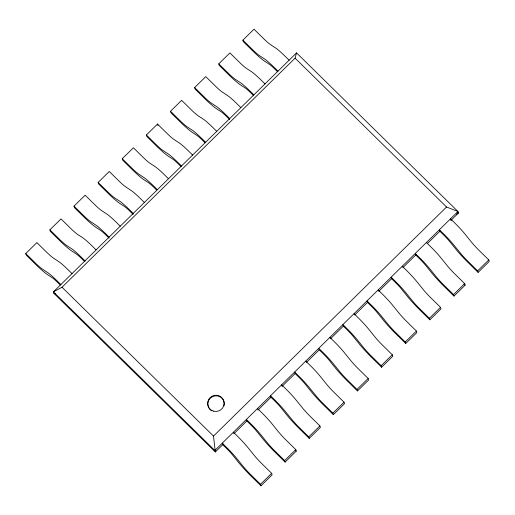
<?xml version="1.0" encoding="UTF-8"?>
<svg xmlns="http://www.w3.org/2000/svg" width="515" height="515" viewBox="0 0 515 515"><rect width="100%" height="100%" fill="white"/><g stroke="black" fill="none" stroke-linecap="round" stroke-linejoin="round"><path stroke-width="0.77" d="M223.343 444.091L215.315 451.983L53.914 293.37L53.444 291.851L62.025 287.235L295.082 58.156L296.55 52.891L457.951 211.504L458.421 213.023L450.973 220.349M215.779 450.625L215.315 451.983L213.493 436.083L62.025 287.235M60.287 285.04L57.667 282.465A9.759 0.921 45.5 0 0 52.227 277.707L47.354 274.534A22.66 2.144 45.5 0 1 37.228 265.901L26.22 255.086L25.75 253.567L36.887 242.623L47.715 253.251A14.813 1.403 45.5 0 0 53.277 257.996L59.045 261.774A17.607 1.667 45.5 0 1 67.323 269.023L71.997 273.607M84.936 261.845L81.795 258.755A9.759 0.921 45.5 0 0 76.355 253.998L71.482 250.818A22.66 2.144 45.5 0 1 61.349 242.192L50.348 231.377L49.878 229.857L61.008 218.914L71.836 229.536A14.813 1.403 45.5 0 0 77.404 234.28L83.166 238.059A17.607 1.667 45.5 0 1 91.451 245.307L96.125 249.897M109.064 238.13L105.916 235.04A9.759 0.921 45.5 0 0 100.477 230.282L95.603 227.109A22.66 2.144 45.5 0 1 85.477 218.476L74.469 207.661L73.999 206.142L85.136 195.198L95.964 205.826A14.813 1.403 45.5 0 0 101.532 210.564L107.294 214.349A17.607 1.667 45.5 0 1 115.572 221.592L120.253 226.182M133.185 214.42L130.044 211.33A9.759 0.921 45.5 0 0 124.604 206.567L119.731 203.393A22.66 2.144 45.5 0 1 109.598 194.76L98.597 183.945L98.127 182.426L109.264 171.482L120.085 182.11A14.813 1.403 45.5 0 0 125.654 186.855L131.415 190.634A17.607 1.667 45.5 0 1 139.7 197.882L144.374 202.466M156.792 190.19L154.172 187.615A9.759 0.921 45.5 0 0 148.726 182.857L143.859 179.677A22.66 2.144 45.5 0 1 133.726 171.051L122.725 160.236L122.255 158.717L133.385 147.773L144.213 158.395A14.813 1.403 45.5 0 0 149.781 163.139L155.543 166.918A17.607 1.667 45.5 0 1 163.828 174.167L168.502 178.757M180.913 166.474L178.293 163.899A9.759 0.921 45.5 0 0 172.853 159.141L167.98 155.968A22.66 2.144 45.5 0 1 157.854 147.335L146.846 136.52L146.376 135.001L157.513 124.057L168.341 134.685A14.813 1.403 45.5 0 0 173.909 139.423L179.671 143.209A17.607 1.667 45.5 0 1 187.949 150.451L192.629 155.041M205.041 142.764L202.421 140.189A9.759 0.921 45.5 0 0 196.981 135.426L192.108 132.252A22.66 2.144 45.5 0 1 181.975 123.619L170.974 112.804L170.504 111.285L181.641 100.341L192.462 110.97A14.813 1.403 45.5 0 0 198.03 115.714L203.792 119.493A17.607 1.667 45.5 0 1 212.077 126.742L216.751 131.325M229.69 119.564L226.542 116.474A9.759 0.921 45.5 0 0 221.102 111.716L216.229 108.536A22.66 2.144 45.5 0 1 206.103 99.91L195.101 89.095L194.631 87.576L205.762 76.632L216.59 87.254A14.813 1.403 45.5 0 0 222.158 91.998L227.92 95.777A17.607 1.667 45.5 0 1 236.198 103.026L240.878 107.616M253.818 95.848L250.67 92.758A9.759 0.921 45.5 0 0 245.23 88.001L240.357 84.827A22.66 2.144 45.5 0 1 230.231 76.194L219.223 65.379L218.753 63.86L229.89 52.916L240.717 63.545A14.813 1.403 45.5 0 0 246.279 68.283L252.047 72.068A17.607 1.667 45.5 0 1 260.326 79.31L265.006 83.9M277.418 71.624L274.798 69.049A9.759 0.921 45.5 0 0 269.358 64.285L264.485 61.111A22.66 2.144 45.5 0 1 254.352 52.479L243.35 41.663L242.88 40.144L254.011 29.201L264.839 39.829A14.813 1.403 45.5 0 0 270.407 44.573L276.169 48.352A17.607 1.667 45.5 0 1 284.454 55.601L289.127 60.184M296.55 52.891L53.444 291.851L214.845 450.464L457.951 211.504L446.55 207.004L295.082 58.156M213.493 436.083L446.55 207.004M234.235 433.385L246.846 420.987M258.318 409.715L270.929 397.316M282.4 386.044L295.584 373.079M306.476 362.373L319.667 349.408M330.559 338.703L343.75 325.738M354.642 315.032L367.832 302.067M378.725 291.361L391.915 278.396M402.807 267.691L415.991 254.725M427.463 243.453L440.074 231.055M271.65 473.337L272.12 474.856L260.989 485.8L260.513 484.28L271.65 473.337L260.809 462.67A14.813 1.403 45.5 0 1 254.597 455.833L247.161 446.64A17.607 1.667 45.5 0 0 238.084 436.829L233.398 432.22L233.874 433.739M295.777 449.621L296.247 451.14L285.11 462.084L284.641 460.565L295.777 449.621L284.937 438.954A14.813 1.403 45.5 0 1 278.724 432.124L271.283 422.931A17.607 1.667 45.5 0 0 262.212 413.12L257.526 408.511L257.996 410.03M319.899 425.905L320.369 427.424L309.238 438.368L308.768 436.849L319.899 425.905L309.064 415.238A14.813 1.403 45.5 0 1 302.846 408.408L295.41 399.215A17.607 1.667 45.5 0 0 286.334 389.404L281.654 384.795L282.123 386.314M344.026 402.196L344.496 403.715L333.36 414.659L332.89 413.139L344.026 402.196L333.186 391.529A14.813 1.403 45.5 0 1 326.974 384.692L319.538 375.499A17.607 1.667 45.5 0 0 310.461 365.689L305.775 361.079M368.154 378.48L368.624 379.999L357.487 390.943L357.017 389.424L368.154 378.48L357.313 367.813A14.813 1.403 45.5 0 1 351.101 360.983L343.66 351.79A17.607 1.667 45.5 0 0 334.583 341.979L329.903 337.37M392.276 354.764L392.745 356.283L381.615 367.227L381.145 365.708L392.276 354.764L381.441 344.104A14.813 1.403 45.5 0 1 375.223 337.267L367.787 328.074A17.607 1.667 45.5 0 0 358.71 318.264L354.03 313.654M416.403 331.055L416.873 332.574L405.736 343.518L405.266 341.999L416.403 331.055L405.562 320.388A14.813 1.403 45.5 0 1 399.35 313.551L391.915 304.359A17.607 1.667 45.5 0 0 382.838 294.548L378.152 289.939M440.531 307.339L441.001 308.858L429.864 319.802L429.394 318.283L440.531 307.339L429.69 296.672A14.813 1.403 45.5 0 1 423.478 289.842L416.036 280.649A17.607 1.667 45.5 0 0 406.959 270.839L402.279 266.229M464.652 283.623L465.122 285.143L453.992 296.086L453.522 294.574L464.652 283.623L453.818 272.963A14.813 1.403 45.5 0 1 447.599 266.126L440.164 256.934A17.607 1.667 45.5 0 0 431.087 247.123L426.407 242.514M488.78 259.914L489.25 261.433L478.113 272.377L477.643 270.858L488.78 259.914L477.939 249.247A14.813 1.403 45.5 0 1 471.727 242.411L464.292 233.224A17.607 1.667 45.5 0 0 455.215 223.407L450.528 218.798L450.998 220.317M456.477 214.208L458.421 213.023L457.32 211.935M53.914 293.37L55.356 293.994M277.997 71.134L273.317 66.544A17.607 1.667 45.5 0 0 265.038 59.296L259.27 55.517A14.813 1.403 45.5 0 1 253.708 50.773L242.88 40.144M477.643 270.858L466.809 260.191A14.813 1.403 45.5 0 1 460.59 253.354L453.155 244.168A17.607 1.667 45.5 0 0 444.078 234.351L439.398 229.748L439.868 231.261L443.531 234.866A9.759 0.921 45.5 0 1 449.498 241.316L455.807 249.125A22.66 2.144 45.5 0 0 467.111 261.562L478.113 272.377M464.021 284.061L465.122 285.143M253.869 94.844L249.189 90.254A17.607 1.667 45.5 0 0 240.911 83.012L235.149 79.233A14.813 1.403 45.5 0 1 229.581 74.488L218.753 63.86M453.522 294.574L442.681 283.907A14.813 1.403 45.5 0 1 436.469 277.07L429.027 267.877A17.607 1.667 45.5 0 0 419.95 258.067L415.27 253.457L415.74 254.977L419.41 258.582A9.759 0.921 45.5 0 1 425.371 265.025L431.679 272.841A22.66 2.144 45.5 0 0 442.984 285.278L453.992 296.086M229.742 118.559L225.068 113.969A17.607 1.667 45.5 0 0 216.783 106.727L211.021 102.942A14.813 1.403 45.5 0 1 205.453 98.198L194.631 87.576M429.394 318.283L418.553 307.616A14.813 1.403 45.5 0 1 412.341 300.786L404.906 291.593A17.607 1.667 45.5 0 0 395.829 281.782L391.143 277.173L391.612 278.692L395.282 282.297A9.759 0.921 45.5 0 1 401.243 288.741L407.552 296.556A22.66 2.144 45.5 0 0 418.862 308.987L429.864 319.802M205.62 142.275L200.94 137.685A17.607 1.667 45.5 0 0 192.661 130.437L186.894 126.658A14.813 1.403 45.5 0 1 181.332 121.913L170.504 111.285M405.266 341.999L394.432 331.332A14.813 1.403 45.5 0 1 388.213 324.495L380.778 315.309A17.607 1.667 45.5 0 0 371.701 305.492L367.021 300.882L367.491 302.402L371.161 306.007A9.759 0.921 45.5 0 1 377.122 312.457L383.43 320.266A22.66 2.144 45.5 0 0 394.735 332.703L405.736 343.518M181.492 165.984L176.812 161.395A17.607 1.667 45.5 0 0 168.534 154.152L162.772 150.374A14.813 1.403 45.5 0 1 157.204 145.629L146.376 135.001M381.145 365.708L370.304 355.047A14.813 1.403 45.5 0 1 364.092 348.211L356.65 339.018A17.607 1.667 45.5 0 0 347.574 329.207L342.893 324.598L343.363 326.117L347.033 329.722A9.759 0.921 45.5 0 1 352.994 336.166L359.303 343.981A22.66 2.144 45.5 0 0 370.607 356.419L381.615 367.227M157.365 189.7L152.691 185.11A17.607 1.667 45.5 0 0 144.406 177.868L138.644 174.083A14.813 1.403 45.5 0 1 133.076 169.338L122.255 158.717M357.017 389.424L346.177 378.757A14.813 1.403 45.5 0 1 339.964 371.927L332.529 362.734A17.607 1.667 45.5 0 0 323.452 352.923L318.766 348.314L319.236 349.833L322.905 353.438A9.759 0.921 45.5 0 1 328.866 359.882L335.175 367.697A22.66 2.144 45.5 0 0 346.486 380.128L357.487 390.943M133.243 213.416L128.563 208.826A17.607 1.667 45.5 0 0 120.285 201.577L114.523 197.799A14.813 1.403 45.5 0 1 108.955 193.054L98.127 182.426M332.89 413.139L322.055 402.473A14.813 1.403 45.5 0 1 315.837 395.636L308.401 386.45A17.607 1.667 45.5 0 0 299.324 376.632L294.644 372.023L295.114 373.542L298.784 377.147A9.759 0.921 45.5 0 1 304.745 383.598L311.054 391.406A22.66 2.144 45.5 0 0 322.358 403.844L333.36 414.659M109.116 237.125L104.442 232.535A17.607 1.667 45.5 0 0 96.157 225.293L90.395 221.514A14.813 1.403 45.5 0 1 84.827 216.77L73.999 206.142M308.768 436.849L297.928 426.188A14.813 1.403 45.5 0 1 291.715 419.352L284.274 410.159A17.607 1.667 45.5 0 0 275.203 400.348L270.517 395.739L270.987 397.258L274.656 400.863A9.759 0.921 45.5 0 1 280.617 407.307L286.926 415.122A22.66 2.144 45.5 0 0 298.23 427.553L309.238 438.368M295.147 450.059L296.247 451.14M84.988 260.841L80.314 256.251A17.607 1.667 45.5 0 0 72.029 249.009L66.268 245.224A14.813 1.403 45.5 0 1 60.706 240.479L49.878 229.857M284.641 460.565L273.8 449.898A14.813 1.403 45.5 0 1 267.588 443.067L260.152 433.875A17.607 1.667 45.5 0 0 251.075 424.064L246.389 419.455L246.859 420.974L250.528 424.579A9.759 0.921 45.5 0 1 256.489 431.023L262.798 438.838A22.66 2.144 45.5 0 0 274.109 451.269L285.11 462.084M60.867 284.55L56.187 279.967A17.607 1.667 45.5 0 0 47.908 272.718L42.146 268.939A14.813 1.403 45.5 0 1 36.578 264.195L25.75 253.567M260.513 484.28L249.678 473.613A14.813 1.403 45.5 0 1 243.46 466.777L236.025 457.59A17.607 1.667 45.5 0 0 226.948 447.773L222.268 443.164L222.738 444.683L226.407 448.288A9.759 0.921 45.5 0 1 232.368 454.739L238.677 462.547A22.66 2.144 45.5 0 0 249.981 474.985L260.989 485.8M157.513 124.057L157.983 125.576M208.562 407.352A8.259 8.086 -17.2 0 1 215.386 395.816A8.259 8.086 -17.2 0 1 224.006 405.929M211.89 410.925A8.259 8.086 -17.2 0 1 208.89 407.977M213.706 411.182A8.259 8.086 -17.2 0 0 223.864 401.198A8.259 8.086 -17.2 0 0 210.094 397.651A8.259 8.086 -17.2 0 0 213.706 411.182"/></g></svg>
